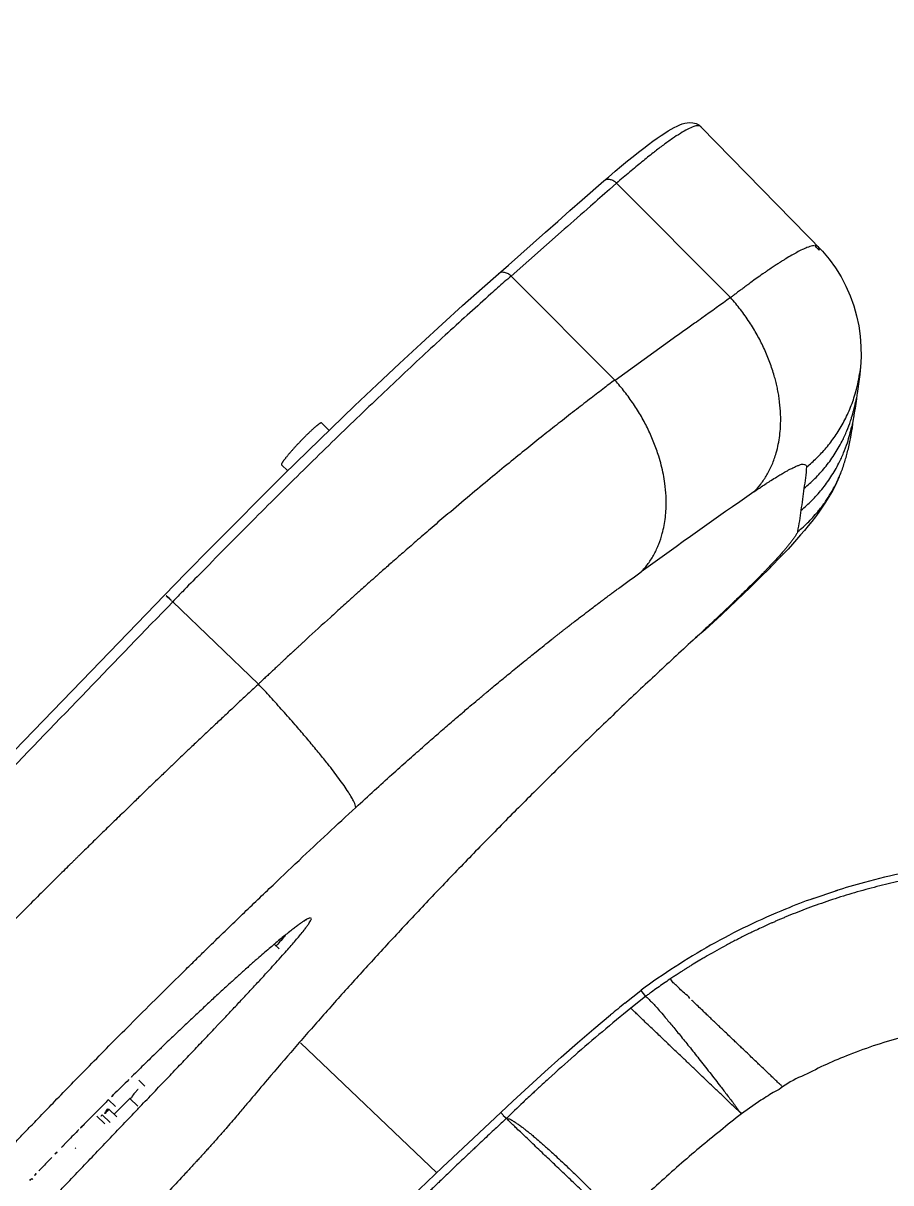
# Model space of a CAD drawing. Header units: millimetres. Extents: x 1145859089 to 1147511753, y -1047484727 to -1047247487.
# Drawn here: x 1146992254.4 to 1146992371.2, y -1047436773.9 to -1047436617.9 of the extents above; entities that cross this region are included whole.
import ezdxf
from ezdxf.xclip import XClip

# ---------------------------------------------------------------- set-up
doc = ezdxf.new("R2010")
doc.units = ezdxf.units.MM
doc.header["$LTSCALE"] = 100
doc.header["$MEASUREMENT"] = 0
doc.header["$XCLIPFRAME"] = 2
doc.layers.get('0').update_dxf_attribs({"linetype": 'CONTINUOUS'})
doc.layers.add('XREF', color=135, linetype='CONTINUOUS')
doc.layers.add('단지배치도$0$W240910', color=135, linetype='CONTINUOUS')

# ---------------------------------------------------------------- blocks, each defined once
blk = doc.blocks.new('단지배치도$0$zw$9902')
at = {"layer": '단지배치도$0$W240910', "linetype": 'ByBlock', "ltscale": 20}
for p, q in [((62602.86, -65262.6), (62603.24, -65262.41)), ((62603.24, -65262.41), (62603.59, -65262.26)), ((62603.59, -65262.26), (62603.93, -65262.13)), ((62603.93, -65262.13), (62604.27, -65262.03)), ((62604.27, -65262.03), (62604.61, -65261.96)), ((62604.61, -65261.96), (62604.97, -65261.93)), ((62604.97, -65261.93), (62605.37, -65261.96)), ((62605.37, -65261.96), (62605.79, -65262.07)), ((62605.79, -65262.07), (62606.16, -65262.27)), ((62606.16, -65262.27), (62606.46, -65262.51)), ((62606.45, -65262.51), (62606.44, -65262.5)), ((62606.46, -65262.51), (62606.45, -65262.51)), ((62606.45, -65262.51), (62622.8, -65279.26)), ((62599.99, -65264.44), (62600.56, -65264.04)), ((62600.56, -65264.04), (62601.09, -65263.67)), ((62601.09, -65263.67), (62601.58, -65263.35)), ((62601.58, -65263.35), (62602.04, -65263.06)), ((62602.04, -65263.06), (62602.46, -65262.81)), ((62602.46, -65262.81), (62602.86, -65262.6)), ((62598.05, -65265.91), (62598.74, -65265.38)), ((62598.74, -65265.38), (62599.39, -65264.89)), ((62599.39, -65264.89), (62599.99, -65264.44)), ((62595.74, -65267.78), (62596.55, -65267.11)), ((62596.55, -65267.11), (62597.32, -65266.49)), ((62597.32, -65266.49), (62598.05, -65265.91)), ((62593.99, -65269.27), (62594.89, -65268.5)), ((62594.89, -65268.5), (62595.74, -65267.78)), ((62590.47, -65272.35), (62593.38, -65269.79)), ((62593.38, -65269.79), (62593.99, -65269.27)), ((62595.09, -65270.11), (62594.13, -65270.95)), ((62595.09, -65270.11), (62595.05, -65270.07)), ((62610.44, -65285.51), (62595.09, -65270.11)), ((62588.82, -65273.8), (62590.47, -65272.35)), ((62587.17, -65275.25), (62588.82, -65273.8)), ((62588.03, -65276.31), (62580.89, -65282.62)), ((62585.51, -65276.71), (62587.17, -65275.25)), ((62583.85, -65278.18), (62585.51, -65276.71)), ((62580.52, -65281.12), (62582.19, -65279.65)), ((62582.19, -65279.65), (62583.85, -65278.18)), ((62622.8, -65279.26), (62623.72, -65280.35)), ((62579.18, -65282.3), (62580.52, -65281.12)), ((62623.72, -65280.35), (62624.56, -65281.51)), ((62576.99, -65284.22), (62579.19, -65282.29)), ((62580.89, -65282.62), (62580.85, -65282.58)), ((62594.86, -65296.62), (62580.89, -65282.62)), ((62624.56, -65281.51), (62625.31, -65282.72)), ((62625.31, -65282.72), (62625.97, -65283.97)), ((62574.34, -65286.58), (62576.99, -65284.22)), ((62625.97, -65283.97), (62626.54, -65285.26)), ((62626.54, -65285.26), (62627.02, -65286.59)), ((62571.6, -65289.07), (62574.34, -65286.58)), ((62627.02, -65286.59), (62627.41, -65287.94)), ((62568.77, -65291.66), (62571.6, -65289.07)), ((62627.41, -65287.94), (62627.7, -65289.31)), ((62627.7, -65289.31), (62627.89, -65290.7)), ((62565.86, -65294.37), (62568.77, -65291.66)), ((62602.7, -65291.02), (62594.9, -65296.66)), ((62627.89, -65290.7), (62627.99, -65292.09)), ((62627.99, -65292.09), (62628, -65293.48)), ((62628, -65293.48), (62627.91, -65294.85)), ((62562.87, -65297.18), (62565.86, -65294.37)), ((62627.91, -65294.85), (62627.8, -65295.78)), ((62627.88, -65295.25), (62627.82, -65295.86)), ((62627.91, -65294.85), (62627.88, -65295.25)), ((62594.86, -65296.62), (62594.9, -65296.66)), ((62627.75, -65296.49), (62627.66, -65297.12)), ((62627.82, -65295.86), (62627.75, -65296.49)), ((62559.81, -65300.09), (62562.87, -65297.18)), ((62627.47, -65298.42), (62627.44, -65298.59)), ((62627.57, -65297.77), (62627.47, -65298.42)), ((62627.66, -65297.12), (62627.57, -65297.77)), ((62627.29, -65299.75), (62627.2, -65300.38)), ((62627.35, -65299.09), (62627.26, -65299.59)), ((62627.38, -65299.13), (62627.29, -65299.75)), ((62627.44, -65298.59), (62627.38, -65299.13)), ((62556.7, -65303.09), (62559.81, -65300.09)), ((62627.1, -65301.02), (62626.99, -65301.67)), ((62627.2, -65300.38), (62627.1, -65301.02)), ((62553.53, -65306.17), (62556.7, -65303.09)), ((62556.4, -65303.38), (62555.35, -65302.38)), ((62626.79, -65303.03), (62626.69, -65303.65)), ((62626.86, -65302.33), (62626.76, -65302.83)), ((62626.87, -65302.43), (62626.79, -65303.03)), ((62626.95, -65301.87), (62626.87, -65302.43)), ((62626.99, -65301.67), (62626.95, -65301.87)), ((62626.58, -65304.28), (62626.46, -65304.92)), ((62626.69, -65303.65), (62626.58, -65304.28)), ((62550.31, -65309.33), (62553.53, -65306.17)), ((62626.32, -65305.57), (62626.22, -65306.04)), ((62626.46, -65304.92), (62626.32, -65305.57)), ((62547.06, -65312.55), (62550.31, -65309.33)), ((62550.82, -65308.83), (62549.97, -65308.02)), ((62624.5, -65310.83), (62624.1, -65311.6)), ((62624.88, -65310.04), (62624.5, -65310.83)), ((62625.04, -65309.68), (62624.88, -65310.04)), ((62623.67, -65312.34), (62623.23, -65313.04)), ((62624.1, -65311.6), (62623.67, -65312.34)), ((62543.77, -65315.84), (62547.06, -65312.55)), ((62622.79, -65313.72), (62622.33, -65314.37)), ((62623.23, -65313.04), (62622.79, -65313.72)), ((62621.87, -65315), (62621.39, -65315.62)), ((62622.33, -65314.37), (62621.87, -65315)), ((62540.45, -65319.19), (62543.77, -65315.84)), ((62620.39, -65316.84), (62619.87, -65317.45)), ((62620.9, -65316.23), (62620.39, -65316.84)), ((62621.39, -65315.62), (62620.9, -65316.23)), ((62618.76, -65318.69), (62618.17, -65319.34)), ((62619.33, -65318.07), (62618.76, -65318.69)), ((62619.87, -65317.45), (62619.33, -65318.07)), ((62537.12, -65322.58), (62540.45, -65319.19)), ((62617.55, -65320), (62616.9, -65320.68)), ((62618.17, -65319.34), (62617.55, -65320)), ((62616.21, -65321.39), (62615.48, -65322.13)), ((62616.9, -65320.68), (62616.21, -65321.39)), ((62534.22, -65325.56), (62537.12, -65322.58)), ((62614.71, -65322.9), (62613.91, -65323.69)), ((62615.48, -65322.13), (62614.71, -65322.9)), ((62613.06, -65324.52), (62612.17, -65325.38)), ((62613.91, -65323.69), (62613.06, -65324.52)), ((62524.37, -65335.76), (62534.22, -65325.56)), ((62546.88, -65337.52), (62535.3, -65326.41)), ((62536.63, -65325.09), (62536.51, -65325.21)), ((62611.23, -65326.28), (62610.25, -65327.21)), ((62612.17, -65325.38), (62611.23, -65326.28)), ((62610.25, -65327.21), (62609.22, -65328.18)), ((62608.14, -65329.18), (62607.02, -65330.22)), ((62609.22, -65328.18), (62608.14, -65329.18)), ((62607.02, -65330.22), (62605.71, -65331.31)), ((62514.03, -65346.48), (62524.37, -65335.76)), ((62621.27, -65366.48), (62624.89, -65365.25)), ((62552.93, -65369.46), (62552.93, -65369.46)), ((62551.08, -65370.84), (62551.04, -65370.87)), ((62551.08, -65370.84), (62551.07, -65370.85)), ((62549.01, -65372.53), (62549.67, -65373.16)), ((62596.21, -65380.47), (62598.35, -65378.77)), ((62598.97, -65379.57), (62597, -65381.15)), ((62598.39, -65378.74), (62598.35, -65378.77)), ((62598.35, -65378.77), (62598.97, -65379.57)), ((62592.04, -65383.91), (62594.29, -65382.04)), ((62541.04, -65383.8), (62541.47, -65383.35)), ((62589.81, -65385.81), (62592.04, -65383.91)), ((62552.52, -65385.82), (62570.87, -65403.32)), ((62552.52, -65385.82), (62570.87, -65403.32)), ((62587.61, -65387.74), (62589.81, -65385.81)), ((62585.42, -65389.69), (62587.61, -65387.74)), ((62530.07, -65390.11), (62529.96, -65390.22)), ((62583.26, -65391.67), (62585.42, -65389.69)), ((62530.79, -65390.85), (62531.6, -65391.62)), ((62581.13, -65393.67), (62583.26, -65391.67)), ((62526.68, -65393.47), (62527.64, -65394.38)), ((62529.54, -65393.29), (62527.45, -65395.42)), ((62530.62, -65394.32), (62529.54, -65393.29)), ((62614.52, -65393.54), (62611.89, -65395.35)), ((62527.81, -65395.76), (62526.73, -65394.73)), ((62575.82, -65398.64), (62579.53, -65395.2)), ((62579.53, -65395.2), (62581.13, -65393.67)), ((62579.88, -65395.57), (62579.53, -65395.2)), ((62526.19, -65396.71), (62525.11, -65395.68)), ((62526.93, -65396.52), (62525.85, -65395.49)), ((62579.84, -65395.61), (62579.88, -65395.57)), ((62580.25, -65395.98), (62579.84, -65395.61)), ((62580.26, -65395.97), (62580.25, -65395.98)), ((62580.25, -65395.98), (62580.26, -65395.98)), ((62580.25, -65395.98), (62580.25, -65395.98)), ((62580.26, -65395.99), (62580.25, -65395.98)), ((62580.26, -65395.97), (62580.26, -65395.97)), ((62580.26, -65395.97), (62580.26, -65395.97)), ((62580.26, -65395.97), (62580.26, -65395.97)), ((62580.26, -65395.97), (62580.26, -65395.97)), ((62580.26, -65395.97), (62580.26, -65395.97)), ((62580.26, -65395.97), (62580.26, -65395.97)), ((62580.26, -65395.98), (62580.26, -65395.97)), ((62521.22, -65399.01), (62520.74, -65399.5)), ((62571.67, -65402.55), (62575.82, -65398.64)), ((62584.17, -65398.61), (62584.18, -65398.62)), ((62522.3, -65400.04), (62522.18, -65399.93)), ((62517.66, -65402.69), (62517.55, -65402.8)), ((62517.93, -65402.4), (62517.66, -65402.69)), ((62567.54, -65406.5), (62571.67, -65402.55)), ((62516.36, -65404.05), (62516.49, -65404.19))]:
    blk.add_line(p, q, dxfattribs=at)
at = {"layer": '단지배치도$0$W240910'}
for radius in [11431.38, 11931.38]:
    blk.add_arc((57394.29, -57699.4), radius, 251.62775, 321.418131, dxfattribs=at)
at = {"layer": '단지배치도$0$W240910', "linetype": 'ByBlock', "ltscale": 20}
for centre, radius, start, end in [((62606.21, -65262.74), 0.338, 46.3448, 48.0521), ((62608.38, -65292.97), 19.62, 343.7145, 351.764), ((62607.97, -65295.88), 19.64, 342.8797, 349.0948), ((62607.53, -65298.85), 19.63, 341.6414, 348.2999), ((62597.79, -65306.93), 22.95, 349.3331, 356.5979), ((63157.91, -66093.16), 952.4, 124.85744, 125.97713), ((62596.06, -65309.28), 24.35, 348.5428, 355.5398), ((62594.38, -65311.67), 25.66, 348.0115, 354.5281), ((62598.31, -65385.26), 86.17, 135.8261, 136.9591), ((62421.6, -65129.86), 272.91, 312.4244, 312.6837), ((62556.48, -65374.87), 6.47, 123.2737, 123.5177), ((62553.85, -65369.1), 0.146, 42.5716, 46.2611), ((62553.84, -65369.11), 0.156, 38.4615, 42.5624), ((62753.34, -65574.57), 248.7, 128.9474, 131.2317), ((62764, -65588.28), 267.09, 128.9185, 129.4508), ((62938.21, -65804.68), 581.76, 134.63889, 134.93132), ((62978.1, -65755.71), 564.01, 140.0477, 140.22), ((62972.46, -65838.77), 630.09, 135.54366, 135.73867), ((62973.73, -65840), 631.85, 135.80052, 135.92822), ((62981.73, -65847.74), 642.99, 136.01916, 136.16373)]:
    blk.add_arc(centre, radius, start, end, dxfattribs=at)
for points, knots in [([(62606.43, -65262.49), (62606.34, -65262.41), (62605.99, -65262.33), (62605.4, -65262.5), (62604.59, -65262.86), (62604.01, -65263.2), (62603.68, -65263.4)], [0, 0, 0, 0, 0.376096, 0.971572, 1.844149, 3.009592, 3.009592, 3.009592, 3.009592]), ([(62603.68, -65263.4), (62603.31, -65263.63), (62602.54, -65264.14), (62601.38, -65264.97), (62600.58, -65265.58), (62600.18, -65265.89)], [0, 0, 0, 0, 1.274645, 2.775474, 4.294705, 4.294705, 4.294705, 4.294705]), ([(62600.18, -65265.89), (62600.13, -65265.93), (62599.56, -65266.37), (62598.45, -65267.26), (62596.83, -65268.65), (62595.64, -65269.56), (62595.09, -65270.11)], [0, 0, 0, 0, 0.202088, 2.136432, 4.274933, 6.607429, 6.607429, 6.607429, 6.607429]), ([(62595.05, -65270.07), (62594.95, -65269.98), (62594.71, -65269.79), (62594.26, -65269.6), (62593.77, -65269.57), (62593.48, -65269.71), (62593.38, -65269.8)], [0, 0, 0, 0, 0.428054, 0.920694, 1.437951, 1.839812, 1.839812, 1.839812, 1.839812]), ([(62594.13, -65270.95), (62593.28, -65271.7), (62591.24, -65273.49), (62589.21, -65275.28), (62588.03, -65276.31)], [0, 0, 0, 0, 3.411404, 8.127212, 8.127212, 8.127212, 8.127212]), ([(62619.38, -65279.41), (62619.16, -65279.56), (62618.63, -65279.8), (62618.02, -65280.19), (62617.49, -65280.52), (62617.09, -65280.77), (62616.65, -65281.05), (62616.15, -65281.38), (62615.65, -65281.71), (62615.18, -65282.04), (62614.37, -65282.6), (62613.51, -65283.21), (62612.62, -65283.87), (62612.11, -65284.25), (62611.63, -65284.61), (62611.17, -65284.95), (62610.78, -65285.26), (62610.53, -65285.42), (62610.44, -65285.51)], [0, 0, 0, 0, 0.814221, 1.727787, 2.169406, 2.690485, 3.147914, 3.738755, 4.477409, 4.959155, 5.444648, 7.433823, 8.12702, 8.761155, 9.330599, 9.954311, 10.45742, 10.833595, 10.833595, 10.833595, 10.833595]), ([(62621.68, -65278.51), (62621.61, -65278.52), (62621.29, -65278.57), (62620.75, -65278.75), (62620.07, -65279.07), (62619.6, -65279.25), (62619.38, -65279.41)], [0, 0, 0, 0, 0.200238, 0.982482, 1.662417, 2.472537, 2.472537, 2.472537, 2.472537]), ([(62622.35, -65279.13), (62622.33, -65278.96), (62622.33, -65278.6), (62621.92, -65278.5), (62621.74, -65278.51), (62621.68, -65278.51)], [0, 0, 0, 0, 0.51352, 0.891261, 1.079278, 1.079278, 1.079278, 1.079278]), ([(62580.85, -65282.58), (62580.72, -65282.45), (62580.42, -65282.24), (62579.94, -65282.08), (62579.51, -65282.1), (62579.28, -65282.22), (62579.19, -65282.3)], [0, 0, 0, 0, 0.561036, 1.087799, 1.470561, 1.83116, 1.83116, 1.83116, 1.83116]), ([(62579.08, -65284.19), (62578.77, -65284.46), (62577.53, -65285.59), (62575.28, -65287.58), (62572.34, -65290.26), (62569.3, -65293.06), (62566.17, -65295.98), (62562.96, -65299.02), (62560.8, -65301.09), (62559.7, -65302.14)], [0, 0, 0, 0, 1.228946, 5.034856, 9.01158, 13.148913, 17.436202, 21.862382, 26.41601, 26.41601, 26.41601, 26.41601]), ([(62610.44, -65285.51), (62609.15, -65286.42), (62607.54, -65287.58), (62604.96, -65289.41), (62603.66, -65290.32), (62602.7, -65291.02)], [0, 0, 0, 0, 4.730131, 5.961451, 9.497691, 9.497691, 9.497691, 9.497691]), ([(62613.58, -65311.64), (62613.91, -65311.31), (62614.54, -65310.59), (62615.37, -65309.36), (62616.07, -65307.96), (62616.56, -65306.56), (62616.88, -65305.25), (62617.07, -65304.08), (62617.19, -65302.72), (62617.2, -65301.22), (62617.09, -65299.86), (62616.95, -65298.82), (62616.82, -65298.07), (62616.66, -65297.32), (62616.48, -65296.57), (62616.16, -65295.45), (62615.66, -65293.99), (62614.91, -65292.21), (62614.02, -65290.48), (62612.98, -65288.77), (62611.79, -65287.09), (62610.91, -65286.03), (62610.44, -65285.51)], [0, 0, 0, 0, 1.395271, 2.871666, 4.436703, 6.094644, 7.294543, 8.483246, 9.653968, 11.361205, 12.991094, 13.746964, 14.508727, 15.275402, 16.045955, 16.819304, 18.75707, 20.687046, 22.598719, 24.601919, 26.667066, 28.760612, 28.760612, 28.760612, 28.760612]), ([(62594.86, -65296.62), (62594.3, -65296.98), (62593.19, -65297.89), (62591.37, -65299.24), (62589.37, -65300.79), (62587.29, -65302.42), (62585.14, -65304.12), (62582.93, -65305.89), (62580.55, -65307.82), (62578, -65309.92), (62575.24, -65312.19), (62573.39, -65313.83), (62572.39, -65314.62)], [0, 0, 0, 0, 2.007168, 4.270289, 6.797857, 9.599927, 12.203458, 15.027252, 18.085568, 21.392554, 24.959446, 28.792334, 28.792334, 28.792334, 28.792334]), ([(62598.41, -65322.42), (62598.75, -65322.07), (62599.39, -65321.31), (62600.18, -65320.05), (62600.81, -65318.68), (62601.23, -65317.38), (62601.51, -65316.17), (62601.67, -65315.07), (62601.78, -65313.75), (62601.78, -65312.22), (62601.63, -65310.67), (62601.4, -65309.28), (62601.12, -65308.06), (62600.72, -65306.64), (62600.15, -65305.02), (62599.36, -65303.24), (62598.44, -65301.5), (62597.38, -65299.8), (62596.2, -65298.18), (62595.34, -65297.15), (62594.9, -65296.66)], [0, 0, 0, 0, 1.470171, 2.961514, 4.466241, 5.973496, 7.065801, 8.177635, 9.306352, 11.024073, 12.761591, 13.989418, 15.239323, 16.507267, 18.43261, 20.370779, 22.342268, 24.3485, 26.362403, 28.35546, 28.35546, 28.35546, 28.35546]), ([(62620.69, -65308.29), (62621.16, -65307.91), (62622.07, -65307.09), (62623.36, -65305.71), (62624.55, -65304.15), (62625.62, -65302.41), (62626.53, -65300.51), (62627.01, -65299.16), (62627.21, -65298.47)], [0, 0, 0, 0, 1.794384, 3.677601, 5.644707, 7.687721, 9.796919, 11.961869, 11.961869, 11.961869, 11.961869]), ([(62559.7, -65302.14), (62558.58, -65303.22), (62556.32, -65305.41), (62552.91, -65308.74), (62549.45, -65312.16), (62545.96, -65315.65), (62542.43, -65319.2), (62539.33, -65322.37), (62537.38, -65324.32), (62536.63, -65325.09)], [0, 0, 0, 0, 4.66908, 9.441718, 14.305543, 19.247942, 24.256087, 29.316974, 32.543097, 32.543097, 32.543097, 32.543097]), ([(62555.35, -65302.38), (62555.34, -65302.38), (62555.33, -65302.37), (62555.3, -65302.37), (62555.27, -65302.38), (62555.23, -65302.4), (62555.19, -65302.42), (62555.14, -65302.45), (62555.08, -65302.49), (62555.01, -65302.53), (62554.94, -65302.58), (62554.86, -65302.64), (62554.78, -65302.71), (62554.69, -65302.78), (62554.59, -65302.86), (62554.49, -65302.95), (62554.38, -65303.04), (62554.27, -65303.14), (62554.16, -65303.25), (62554.04, -65303.36), (62553.91, -65303.47), (62553.79, -65303.59), (62553.66, -65303.71), (62553.53, -65303.84), (62553.39, -65303.97), (62553.25, -65304.11), (62553.12, -65304.25), (62552.98, -65304.39), (62552.84, -65304.53), (62552.69, -65304.67), (62552.55, -65304.82), (62552.41, -65304.97), (62552.27, -65305.12), (62552.13, -65305.26), (62551.99, -65305.41), (62551.86, -65305.56), (62551.72, -65305.71), (62551.59, -65305.85), (62551.47, -65305.99), (62551.34, -65306.13), (62551.22, -65306.27), (62551.1, -65306.41), (62550.99, -65306.54), (62550.88, -65306.67), (62550.78, -65306.79), (62550.68, -65306.91), (62550.58, -65307.03), (62550.5, -65307.14), (62550.41, -65307.24), (62550.34, -65307.34), (62550.27, -65307.44), (62550.21, -65307.53), (62550.15, -65307.61), (62550.1, -65307.68), (62550.06, -65307.75), (62550.03, -65307.81), (62550, -65307.86), (62549.98, -65307.91), (62549.96, -65307.95), (62549.96, -65307.98), (62549.96, -65308.01), (62549.96, -65308.02), (62549.97, -65308.02)], [0, 0, 0, 0, 0.018561, 0.042451, 0.074393, 0.115463, 0.166154, 0.226583, 0.296753, 0.376522, 0.465781, 0.564403, 0.672104, 0.7886, 0.913526, 1.046702, 1.18776, 1.336295, 1.491822, 1.65401, 1.822463, 1.996665, 2.176126, 2.360379, 2.548944, 2.741325, 2.937001, 3.135417, 3.336262, 3.538718, 3.74223, 3.946242, 4.1502, 4.353578, 4.555852, 4.756504, 4.95475, 5.150318, 5.342677, 5.531267, 5.71554, 5.895, 6.069176, 6.237611, 6.399827, 6.555396, 6.703944, 6.845001, 6.97818, 7.103118, 7.219623, 7.32733, 7.425959, 7.515229, 7.595008, 7.665183, 7.725615, 7.776306, 7.817376, 7.849323, 7.873223, 7.891797, 7.891797, 7.891797, 7.891797]), ([(62620.34, -65311.17), (62620.84, -65310.76), (62621.82, -65309.88), (62623.18, -65308.38), (62624.42, -65306.69), (62625.38, -65305.03), (62626.1, -65303.48), (62626.5, -65302.41), (62626.7, -65301.8), (62626.74, -65301.66)], [0, 0, 0, 0, 1.945454, 3.968289, 6.059366, 8.206691, 9.720459, 11.180431, 11.630612, 11.630612, 11.630612, 11.630612]), ([(62619.93, -65314.12), (62620.43, -65313.71), (62621.41, -65312.82), (62622.76, -65311.32), (62623.99, -65309.64), (62624.95, -65307.97), (62625.67, -65306.43), (62626.02, -65305.5), (62626.17, -65305.04)], [0, 0, 0, 0, 1.942643, 3.962289, 6.04985, 8.193407, 9.704809, 11.162461, 11.162461, 11.162461, 11.162461]), ([(62625.04, -65309.68), (62625.12, -65309.51), (62625.3, -65309.08), (62625.56, -65308.38), (62625.82, -65307.6), (62626.04, -65306.82), (62626.17, -65306.3), (62626.22, -65306.04)], [0, 0, 0, 0, 0.55698, 1.39492, 2.224765, 3.045726, 3.824493, 3.824493, 3.824493, 3.824493]), ([(62613.58, -65311.64), (62613.74, -65311.52), (62614.08, -65311.3), (62614.62, -65310.93), (62615.11, -65310.61), (62615.54, -65310.33), (62616.02, -65310.02), (62616.58, -65309.67), (62617.19, -65309.31), (62617.66, -65309.03), (62618.06, -65308.81), (62618.49, -65308.58), (62618.92, -65308.37), (62619.37, -65308.16), (62619.79, -65308.02), (62620.22, -65307.82), (62620.71, -65308.08), (62620.69, -65308.29)], [0, 0, 0, 0, 0.606546, 1.202414, 1.967108, 2.357632, 2.743085, 3.695281, 4.327536, 4.869633, 5.33042, 5.718659, 6.31052, 6.792957, 7.187909, 7.631431, 8.247932, 8.247932, 8.247932, 8.247932]), ([(62619.48, -65317), (62620, -65316.58), (62621, -65315.67), (62622.23, -65314.3), (62623.21, -65312.99), (62623.94, -65311.85), (62624.5, -65310.83), (62624.85, -65310.11), (62625, -65309.76), (62625.04, -65309.68)], [0, 0, 0, 0, 1.991712, 4.063991, 5.51776, 6.879508, 8.139839, 8.991274, 9.279502, 9.279502, 9.279502, 9.279502]), ([(62572.39, -65314.62), (62571.66, -65315.2), (62570.32, -65316.4), (62568.36, -65318.07), (62566.6, -65319.61), (62565.03, -65320.98), (62563.68, -65322.17), (62562.55, -65323.17), (62561.62, -65323.99), (62560.88, -65324.65), (62560.35, -65325.13), (62559.97, -65325.46), (62559.68, -65325.73), (62559.35, -65326.02), (62558.85, -65326.48), (62557.9, -65327.33), (62556.01, -65329.04), (62554.27, -65330.63), (62552.94, -65331.85), (62552.58, -65332.19), (62552.25, -65332.5), (62551.94, -65332.78), (62551.65, -65333.05), (62551.26, -65333.41), (62550.86, -65333.78), (62550.44, -65334.17), (62550.13, -65334.46), (62549.79, -65334.77), (62549.44, -65335.11), (62548.99, -65335.53), (62548.5, -65335.99), (62548.02, -65336.44), (62547.59, -65336.84), (62547.22, -65337.2), (62546.98, -65337.42), (62546.88, -65337.52)], [0, 0, 0, 0, 2.807418, 5.386618, 7.724663, 9.811706, 11.640196, 13.114333, 14.352197, 15.350739, 16.107602, 16.477035, 16.872965, 17.278441, 17.819814, 18.905032, 21.084843, 25.476331, 25.99701, 26.486022, 26.943279, 27.368708, 27.762249, 28.123852, 28.961465, 29.367704, 29.874654, 30.239592, 30.728325, 31.342079, 32.080871, 32.739011, 33.326484, 33.843293, 34.289438, 34.289438, 34.289438, 34.289438]), ([(62619.48, -65317), (62619.43, -65317.14), (62619.28, -65317.39), (62619.05, -65317.76), (62618.79, -65318.11), (62618.51, -65318.48), (62618.24, -65318.82), (62617.97, -65319.15), (62617.65, -65319.52), (62617.25, -65319.99), (62616.81, -65320.48), (62616.38, -65320.94), (62616.01, -65321.34), (62615.66, -65321.71), (62615.33, -65322.06), (62615.01, -65322.38), (62614.69, -65322.72), (62614.28, -65323.13), (62613.75, -65323.66), (62613.12, -65324.29), (62612.46, -65324.94), (62611.85, -65325.53), (62611.34, -65326.03), (62611.02, -65326.33), (62610.88, -65326.47)], [0, 0, 0, 0, 0.449461, 0.850824, 1.317314, 1.770766, 2.221332, 2.628624, 3.06847, 3.6752, 4.478128, 5.035271, 5.574932, 6.092873, 6.583845, 7.017675, 7.448697, 7.985439, 8.754373, 9.688406, 10.667937, 11.525213, 12.247321, 12.824378, 12.824378, 12.824378, 12.824378]), ([(62559.97, -65354.13), (62560.8, -65353.35), (62562.42, -65351.88), (62564.76, -65349.76), (62566.91, -65347.84), (62568.87, -65346.11), (62570.64, -65344.56), (62572.26, -65343.16), (62573.72, -65341.9), (62575.01, -65340.8), (62575.95, -65340.01), (62576.6, -65339.46), (62577.01, -65339.12), (62577.36, -65338.83), (62577.77, -65338.48), (62578.31, -65338.03), (62579.02, -65337.44), (62579.8, -65336.8), (62580.65, -65336.1), (62581.55, -65335.37), (62582.5, -65334.59), (62583.42, -65333.85), (62584.71, -65332.81), (62585.78, -65331.96), (62586.69, -65331.24), (62587.01, -65330.99), (62587.31, -65330.75), (62587.61, -65330.52), (62587.91, -65330.28), (62588.2, -65330.06), (62588.56, -65329.78), (62589.23, -65329.26), (62590.16, -65328.54), (62591.21, -65327.74), (62592.07, -65327.09), (62592.73, -65326.59), (62593.21, -65326.23), (62593.65, -65325.9), (62594.09, -65325.57), (62594.59, -65325.2), (62595.06, -65324.85), (62596.33, -65323.92), (62597.44, -65323.11), (62598.41, -65322.42)], [0, 0, 0, 0, 3.416992, 6.573465, 9.460997, 12.075828, 14.41956, 16.496461, 18.511994, 20.205983, 21.584774, 22.206049, 22.736068, 23.175567, 23.592105, 24.354964, 25.275877, 26.351726, 27.403354, 28.564594, 29.831667, 31.089677, 32.113406, 34.796955, 35.199651, 35.595857, 35.985637, 36.369052, 36.746168, 37.117048, 37.481756, 38.092837, 39.677673, 41.000488, 42.072208, 42.90145, 43.494809, 43.857033, 44.55747, 45.144034, 45.726184, 46.303786, 49.860086, 49.860086, 49.860086, 49.860086]), ([(62535.34, -65326.45), (62531.49, -65330.42), (62523.8, -65338.39), (62512.27, -65350.35), (62500.76, -65362.36), (62493.09, -65370.38), (62489.27, -65374.39)], [0, 0, 0, 0, 16.59581, 33.214361, 49.848484, 66.491004, 66.491004, 66.491004, 66.491004]), ([(62535.12, -65326.24), (62535.06, -65326.19), (62534.88, -65326.02), (62534.67, -65325.88), (62534.24, -65325.41), (62534.22, -65325.56)], [0, 0, 0, 0, 0.230928, 0.687032, 1.135118, 1.135118, 1.135118, 1.135118]), ([(62610.88, -65326.47), (62610.77, -65326.57), (62610.55, -65326.79), (62610.2, -65327.12), (62609.85, -65327.45), (62609.49, -65327.79), (62609.13, -65328.13), (62608.76, -65328.48), (62608.08, -65329.12), (62607.36, -65329.79), (62606.77, -65330.33), (62606.62, -65330.47)], [0, 0, 0, 0, 0.462828, 0.942129, 1.427901, 1.919964, 2.418013, 2.921646, 3.430396, 5.239729, 5.851837, 5.851837, 5.851837, 5.851837]), ([(62605.71, -65331.31), (62603.98, -65332.9), (62600.56, -65336.06), (62595.51, -65340.83), (62590.57, -65345.58), (62585.74, -65350.31), (62581.02, -65355.02), (62576.42, -65359.7), (62571.93, -65364.34), (62567.59, -65368.93), (62563.38, -65373.46), (62559.33, -65377.9), (62555.44, -65382.26), (62551.71, -65386.52), (62548.49, -65390.27), (62546.53, -65392.6), (62545.74, -65393.53)], [0, 0, 0, 0, 7.037873, 13.980096, 20.830458, 27.591934, 34.262869, 40.835246, 47.294975, 53.623975, 59.80354, 65.818237, 71.659371, 77.32677, 82.827405, 86.473004, 86.473004, 86.473004, 86.473004]), ([(62546.88, -65337.52), (62546.51, -65337.86), (62545.72, -65338.59), (62544.46, -65339.77), (62543.18, -65340.97), (62541.87, -65342.2), (62540.56, -65343.43), (62539.23, -65344.68), (62537.98, -65345.87), (62536.91, -65346.89), (62536, -65347.75), (62535.27, -65348.44), (62534.68, -65349.02), (62534.11, -65349.56), (62533.41, -65350.23), (62532.5, -65351.1), (62531.38, -65352.18), (62530.09, -65353.43), (62528.63, -65354.84), (62527.08, -65356.34), (62525.47, -65357.91), (62524.16, -65359.2), (62523.22, -65360.12), (62522.73, -65360.6), (62522.39, -65360.93), (62522.07, -65361.25), (62521.75, -65361.57), (62521, -65362.31), (62519.77, -65363.52), (62518.03, -65365.25), (62516.04, -65367.23), (62513.8, -65369.48), (62511.29, -65372.02), (62508.6, -65374.75), (62505.72, -65377.7), (62502.66, -65380.84), (62500.59, -65383.04), (62499.5, -65384.15)], [0, 0, 0, 0, 1.500995, 3.221361, 5.161397, 6.791019, 8.595113, 10.55132, 12.272613, 13.758669, 15.009206, 16.023981, 16.769912, 17.497226, 18.370265, 19.692329, 21.250869, 23.04618, 25.078597, 27.348483, 29.501923, 31.833292, 32.876174, 33.438999, 33.873931, 34.319103, 34.774516, 35.240174, 37.485988, 39.943773, 42.613761, 45.905682, 49.472119, 53.313188, 57.428857, 61.818901, 66.482864, 66.482864, 66.482864, 66.482864]), ([(62559.97, -65354.13), (62559.98, -65353.87), (62559.76, -65353.42), (62559.42, -65352.75), (62558.96, -65352.01), (62558.38, -65351.16), (62557.71, -65350.22), (62556.98, -65349.25), (62556.29, -65348.37), (62555.66, -65347.57), (62555.07, -65346.85), (62554.46, -65346.11), (62553.83, -65345.35), (62553.17, -65344.57), (62552.5, -65343.78), (62551.5, -65342.63), (62550.17, -65341.12), (62548.52, -65339.3), (62547.42, -65338.11), (62546.88, -65337.52)], [0, 0, 0, 0, 0.764557, 1.42128, 2.300817, 3.355613, 4.51682, 5.742209, 6.992266, 7.879356, 8.806126, 9.768334, 10.761383, 11.780371, 12.820142, 13.875349, 16.366719, 18.843021, 21.239993, 21.239993, 21.239993, 21.239993]), ([(62471.67, -65446.31), (62472.91, -65444.85), (62475.44, -65441.88), (62479.33, -65437.37), (62483.36, -65432.75), (62487.54, -65428.02), (62490.69, -65424.49), (62492.84, -65422.1), (62493.94, -65420.89), (62495.09, -65419.62), (62496.21, -65418.38), (62497.31, -65417.18), (62498.98, -65415.36), (62501.15, -65413), (62503.78, -65410.16), (62506.22, -65407.54), (62508.48, -65405.14), (62510.42, -65403.09), (62512.06, -65401.36), (62513.42, -65399.93), (62514.73, -65398.56), (62516.07, -65397.17), (62517.66, -65395.52), (62519.54, -65393.58), (62521.76, -65391.3), (62524.18, -65388.83), (62526.82, -65386.16), (62529.76, -65383.19), (62533.04, -65379.92), (62535.63, -65377.37), (62537.32, -65375.71), (62538.02, -65375.02), (62538.69, -65374.36), (62539.36, -65373.71), (62541.2, -65371.91), (62544.18, -65369.02), (62548.29, -65365.09), (62552.29, -65361.29), (62556.16, -65357.65), (62558.71, -65355.29), (62559.97, -65354.13)], [0, 0, 0, 0, 5.754772, 11.701837, 17.842698, 24.178414, 30.614069, 32.056733, 33.806246, 35.517577, 37.190653, 38.825407, 40.421773, 44.579899, 48.450932, 52.033955, 55.328249, 58.333272, 60.491174, 62.470126, 64.282682, 66.177217, 68.248546, 71.140295, 74.317893, 77.780853, 81.528517, 85.560038, 90.32131, 95.423109, 96.473352, 97.420829, 98.363515, 99.30141, 100.234513, 106.0602, 111.773038, 117.287196, 122.603733, 127.723968, 127.723968, 127.723968, 127.723968]), ([(62650.63, -65362.03), (62650.42, -65362.04), (62649.93, -65362.05), (62649.11, -65362.07), (62648.25, -65362.11), (62647.47, -65362.15), (62646.76, -65362.19), (62646.04, -65362.23), (62644.96, -65362.31), (62643.47, -65362.44), (62641.65, -65362.64), (62639.87, -65362.87), (62637.83, -65363.17), (62635.36, -65363.6), (62632.41, -65364.22), (62629.38, -65364.96), (62626.37, -65365.81), (62624.39, -65366.45), (62623.41, -65366.78)], [0, 0, 0, 0, 0.617661, 1.4687, 2.464813, 3.195171, 3.821585, 4.585677, 5.349337, 7.081726, 9.06618, 10.854362, 12.448485, 15.256615, 18.373099, 21.499443, 24.623924, 27.737325, 27.737325, 27.737325, 27.737325]), ([(62650.6, -65361.07), (62648.73, -65361.1), (62644.99, -65361.28), (62639.42, -65361.89), (62633.89, -65362.85), (62628.94, -65364.03), (62625.85, -65364.95), (62624.56, -65365.36)], [0, 0, 0, 0, 5.604747, 11.209491, 16.814234, 22.41898, 26.475197, 26.475197, 26.475197, 26.475197]), ([(62621.57, -65366.37), (62620.32, -65366.82), (62617.33, -65367.97), (62612.7, -65370.03), (62607.73, -65372.63), (62602.94, -65375.52), (62599.88, -65377.64), (62598.39, -65378.74)], [0, 0, 0, 0, 3.996211, 9.600635, 15.205056, 20.809477, 26.360622, 26.360622, 26.360622, 26.360622]), ([(62623.41, -65366.78), (62622.43, -65367.11), (62620.57, -65367.78), (62618.58, -65368.57), (62617.4, -65369.06), (62616.94, -65369.26), (62616.5, -65369.45), (62616.09, -65369.63), (62615.7, -65369.8), (62615.33, -65369.97), (62614.8, -65370.21), (62614.16, -65370.51), (62613.47, -65370.84), (62612.95, -65371.09), (62612.55, -65371.29), (62612.19, -65371.46), (62611.74, -65371.69), (62610.97, -65372.08), (62609.44, -65372.88), (62607.96, -65373.71), (62606.78, -65374.4), (62606.14, -65374.78), (62605.55, -65375.14), (62604.99, -65375.49), (62604.57, -65375.75), (62604.17, -65376), (62603.71, -65376.29), (62603.27, -65376.58), (62602.76, -65376.92), (62602.43, -65377.13), (62602.25, -65377.25)], [0, 0, 0, 0, 3.100927, 5.911369, 6.435938, 6.936096, 7.411864, 7.863253, 8.29027, 8.692914, 9.071186, 10.050827, 10.815371, 11.364731, 11.763317, 12.179639, 12.548914, 13.287503, 14.76487, 17.722411, 18.381878, 18.876401, 19.941374, 20.437068, 20.873522, 21.436199, 21.841152, 22.496679, 23.024619, 23.674417, 23.674417, 23.674417, 23.674417]), ([(62541.47, -65383.35), (62541.81, -65383), (62542.58, -65382.18), (62543.77, -65380.92), (62545.01, -65379.59), (62546.19, -65378.33), (62547.3, -65377.13), (62548.3, -65376.04), (62549.24, -65375.01), (62550.06, -65374.1), (62550.81, -65373.26), (62551.43, -65372.55), (62552, -65371.89), (62552.52, -65371.27), (62552.95, -65370.73), (62553.3, -65370.27), (62553.61, -65369.85), (62553.82, -65369.51), (62554.05, -65369.11), (62553.96, -65369.02)], [0, 0, 0, 0, 1.458105, 3.372284, 5.194958, 6.924022, 8.557422, 10.09312, 11.360574, 12.727033, 13.770035, 14.723213, 15.586963, 16.361364, 17.162407, 17.666368, 18.093077, 18.685588, 19.073235, 19.073235, 19.073235, 19.073235]), ([(62552.91, -65369.48), (62552.78, -65369.56), (62552.51, -65369.75), (62552.08, -65370.07), (62551.61, -65370.42), (62551.27, -65370.69), (62551.09, -65370.83), (62551.08, -65370.84)], [0, 0, 0, 0, 0.465844, 0.997236, 1.590527, 2.243392, 2.285578, 2.285578, 2.285578, 2.285578]), ([(62553.41, -65369.17), (62553.26, -65369.26), (62553.09, -65369.35), (62552.94, -65369.46), (62552.93, -65369.46)], [0, 0, 0, 0, 0.5351351, 0.5624012, 0.5624012, 0.5624012, 0.5624012]), ([(62553.82, -65368.96), (62553.7, -65368.98), (62553.56, -65369.07), (62553.43, -65369.15), (62553.41, -65369.17)], [0, 0, 0, 0, 0.3749629, 0.4613598, 0.4613598, 0.4613598, 0.4613598]), ([(62551.04, -65370.87), (62550.83, -65371.03), (62550.4, -65371.38), (62549.74, -65371.92), (62549.28, -65372.31), (62549.03, -65372.52), (62549.01, -65372.53)], [0, 0, 0, 0, 0.797684, 1.652921, 2.563762, 2.624586, 2.624586, 2.624586, 2.624586]), ([(62550.48, -65371.37), (62550.29, -65371.58), (62549.91, -65372.03), (62549.5, -65372.49), (62549.27, -65372.74), (62549.25, -65372.76)], [0, 0, 0, 0, 0.848968, 1.755629, 1.853814, 1.853814, 1.853814, 1.853814]), ([(62549.01, -65372.53), (62548.78, -65372.73), (62548.29, -65373.14), (62547.54, -65373.79), (62546.88, -65374.36), (62546.13, -65375.02), (62545.28, -65375.78), (62544.17, -65376.77), (62543.04, -65377.8), (62542.05, -65378.69), (62540.99, -65379.67), (62539.84, -65380.74), (62538.43, -65382.06), (62536.99, -65383.41), (62535.53, -65384.81), (62534.38, -65385.91), (62533.71, -65386.55), (62533.55, -65386.72)], [0, 0, 0, 0, 0.903721, 1.920127, 2.986706, 3.508223, 4.930744, 6.411178, 7.94596, 9.53233, 10.407681, 12.291183, 14.222345, 16.200056, 18.222893, 20.289128, 20.98723, 20.98723, 20.98723, 20.98723]), ([(62602.25, -65377.25), (62601.7, -65377.63), (62600.87, -65378.2), (62599.91, -65378.88), (62599.37, -65379.28), (62599.1, -65379.48), (62598.97, -65379.57)], [0, 0, 0, 0, 2.010176, 3.026176, 3.521833, 4.025205, 4.025205, 4.025205, 4.025205]), ([(62604.96, -65379.83), (62604.78, -65379.54), (62604.22, -65379.17), (62603.6, -65378.54), (62603.08, -65378), (62602.62, -65377.71), (62602.41, -65377.19), (62602.25, -65377.25)], [0, 0, 0, 0, 1.02279, 1.931102, 2.663899, 3.207625, 3.731837, 3.731837, 3.731837, 3.731837]), ([(62598.97, -65379.57), (62599.14, -65379.59), (62599.39, -65379.92), (62599.82, -65380.3), (62600.29, -65380.83), (62600.87, -65381.48), (62601.3, -65381.95), (62601.51, -65382.22)], [0, 0, 0, 0, 0.530231, 1.068424, 1.775653, 2.645419, 3.68353, 3.68353, 3.68353, 3.68353]), ([(62611.89, -65395.35), (62611.47, -65394.94), (62610.55, -65394.07), (62609.29, -65392.87), (62608.16, -65391.78), (62607.25, -65390.92), (62606.51, -65390.22), (62605.89, -65389.63), (62605.35, -65389.11), (62604.83, -65388.61), (62604.32, -65388.12), (62603.6, -65387.44), (62602.7, -65386.59), (62601.75, -65385.67), (62600.96, -65384.93), (62600.33, -65384.32), (62599.66, -65383.69), (62598.99, -65383.05), (62598.34, -65382.43), (62597.81, -65381.93), (62597.38, -65381.51), (62597.12, -65381.27), (62597, -65381.15)], [0, 0, 0, 0, 1.766105, 3.789667, 5.227974, 6.480616, 7.534682, 8.299384, 9.046149, 9.77297, 10.478072, 11.159918, 12.75481, 14.18268, 15.124688, 16.003017, 16.812133, 17.88619, 18.782929, 19.518003, 20.062871, 20.580315, 20.580315, 20.580315, 20.580315]), ([(62617.45, -65391.74), (62617.37, -65391.63), (62617.06, -65391.41), (62616.65, -65390.97), (62616.14, -65390.49), (62615.63, -65390.01), (62615.11, -65389.51), (62614.6, -65389.02), (62614.02, -65388.48), (62613.4, -65387.88), (62612.68, -65387.19), (62612.02, -65386.57), (62611.44, -65386.01), (62610.91, -65385.5), (62610.33, -65384.96), (62609.74, -65384.39), (62609.19, -65383.87), (62608.67, -65383.37), (62608.15, -65382.88), (62607.64, -65382.39), (62607.1, -65381.87), (62606.53, -65381.33), (62605.93, -65380.76), (62605.54, -65380.38), (62605.35, -65380.2)], [0, 0, 0, 0, 0.40663, 1.101068, 1.813156, 2.515255, 3.200758, 3.975667, 4.632084, 5.580412, 6.54713, 7.637253, 8.296813, 8.972935, 9.841725, 10.680031, 11.430032, 12.119253, 12.844371, 13.556454, 14.252437, 15.087388, 15.935519, 16.722074, 16.722074, 16.722074, 16.722074]), ([(62601.51, -65382.22), (62601.83, -65382.64), (62602.57, -65383.46), (62603.67, -65384.83), (62604.9, -65386.34), (62605.98, -65387.7), (62606.9, -65388.87), (62607.64, -65389.81), (62608.37, -65390.75), (62609.16, -65391.77), (62610.01, -65392.89), (62610.97, -65394.09), (62611.55, -65394.97), (62611.89, -65395.35)], [0, 0, 0, 0, 1.564142, 3.325004, 5.262277, 7.399786, 8.528767, 9.736137, 10.982466, 12.122012, 13.598393, 15.198767, 16.737856, 16.737856, 16.737856, 16.737856]), ([(62651.76, -65382.7), (62650.55, -65382.71), (62648.15, -65382.73), (62644.54, -65383.01), (62640.96, -65383.45), (62637.41, -65384.09), (62633.78, -65384.95), (62630.11, -65386.03), (62626.59, -65387.31), (62623.33, -65388.66), (62620.39, -65390.18), (62618.31, -65391.05), (62617.45, -65391.74)], [0, 0, 0, 0, 3.632436, 7.214714, 10.835867, 14.452148, 18.050733, 22.006283, 25.937991, 29.263585, 32.581286, 35.905004, 35.905004, 35.905004, 35.905004]), ([(62485.83, -65441.28), (62486.03, -65441.08), (62486.45, -65440.7), (62487.07, -65440.1), (62487.72, -65439.47), (62488.4, -65438.79), (62489.12, -65438.08), (62489.73, -65437.47), (62490.43, -65436.76), (62491.23, -65435.95), (62492.26, -65434.89), (62493.33, -65433.8), (62494.26, -65432.84), (62495.26, -65431.8), (62496.35, -65430.67), (62497.68, -65429.28), (62499.05, -65427.86), (62500.44, -65426.4), (62501.87, -65424.91), (62503.32, -65423.38), (62504.8, -65421.83), (62506.3, -65420.25), (62507.83, -65418.64), (62509.39, -65417.01), (62510.96, -65415.35), (62512.56, -65413.67), (62513.97, -65412.19), (62515.51, -65410.57), (62517.18, -65408.83), (62518.93, -65406.98), (62520.7, -65405.13), (62522.47, -65403.28), (62524.47, -65401.18), (62526.45, -65399.11), (62528.4, -65397.06), (62529.83, -65395.57), (62531.21, -65394.12), (62532.54, -65392.73), (62534.31, -65390.88), (62536.04, -65389.07), (62537.72, -65387.31), (62539.34, -65385.6), (62540.45, -65384.43), (62541.01, -65383.84), (62541.04, -65383.8)], [0, 0, 0, 0, 0.847449, 1.696674, 2.601817, 3.560954, 4.572228, 5.633934, 6.15469, 7.571551, 9.046726, 10.576632, 12.158494, 13.041259, 14.920513, 16.84786, 18.822154, 20.84194, 22.905464, 25.010782, 27.155922, 29.339035, 31.5585, 33.812957, 36.101283, 38.422522, 40.775806, 42.241689, 45.117362, 48.00976, 49.880613, 52.802809, 55.698852, 58.564844, 61.396687, 64.190069, 64.771038, 67.397147, 69.963122, 72.464868, 74.898213, 77.258919, 79.542677, 79.703415, 79.703415, 79.703415, 79.703415]), ([(62533.55, -65386.72), (62533.21, -65387.04), (62532.36, -65387.87), (62531.2, -65389), (62530.38, -65389.81), (62530.07, -65390.11)], [0, 0, 0, 0, 1.409615, 3.55686, 4.860797, 4.860797, 4.860797, 4.860797]), ([(62589.42, -65387.53), (62588.25, -65388.55), (62586.8, -65389.85), (62585.27, -65391.25), (62584.75, -65391.72), (62584.36, -65392.09), (62583.59, -65392.8), (62582.2, -65394.1), (62580.99, -65395.26), (62580.25, -65395.98)], [0, 0, 0, 0, 4.659383, 5.833447, 6.209013, 6.764018, 7.459175, 9.356377, 12.468955, 12.468955, 12.468955, 12.468955]), ([(62530.66, -65392.07), (62530.63, -65392.09), (62530.52, -65392.2), (62530.32, -65392.48), (62529.96, -65392.72), (62529.7, -65393.44), (62529.54, -65393.29)], [0, 0, 0, 0, 0.096927, 0.459604, 0.996253, 1.651925, 1.651925, 1.651925, 1.651925]), ([(62617.45, -65391.74), (62617.17, -65392.02), (62616.42, -65392.29), (62615.48, -65392.94), (62614.84, -65393.34), (62614.52, -65393.54)], [0, 0, 0, 0, 1.183598, 2.29214, 3.440157, 3.440157, 3.440157, 3.440157]), ([(62526.68, -65393.47), (62526.54, -65393.61), (62525.87, -65394.29), (62524.72, -65395.44), (62523.72, -65396.45), (62523.26, -65396.93)], [0, 0, 0, 0, 0.588564, 2.878071, 4.864623, 4.864623, 4.864623, 4.864623]), ([(62526.73, -65394.73), (62526.62, -65394.63), (62526.26, -65395.07), (62526.03, -65395.65), (62525.85, -65395.49)], [0, 0, 0, 0, 0.452875, 1.163318, 1.163318, 1.163318, 1.163318]), ([(62544.66, -65394.83), (62544.47, -65395.05), (62544.07, -65395.53), (62543.4, -65396.31), (62542.59, -65397.24), (62541.83, -65398.1), (62541.18, -65398.83), (62540.7, -65399.37), (62540.26, -65399.87), (62539.85, -65400.32), (62539.41, -65400.8), (62538.98, -65401.28), (62538.58, -65401.72), (62538.21, -65402.12), (62537.85, -65402.51), (62537.44, -65402.95), (62536.48, -65403.99), (62535.18, -65405.39), (62533.52, -65407.15), (62532.22, -65408.51), (62531.41, -65409.36), (62531.08, -65409.7)], [0, 0, 0, 0, 0.848457, 1.877877, 3.103375, 4.540047, 5.312316, 6.034611, 6.703203, 7.314925, 7.867112, 8.649281, 9.25215, 9.670258, 10.264525, 10.863231, 11.466068, 14.503153, 16.606058, 18.722893, 20.136031, 20.136031, 20.136031, 20.136031]), ([(62580.25, -65395.98), (62580.07, -65396.14), (62579.69, -65396.5), (62579.06, -65397.09), (62578.32, -65397.78), (62577.54, -65398.51), (62576.8, -65399.21), (62576.19, -65399.79), (62575.74, -65400.21), (62575.38, -65400.55), (62574.97, -65400.94), (62574.37, -65401.51), (62573.52, -65402.32), (62572.41, -65403.38), (62571.45, -65404.3), (62570.71, -65405.01), (62570.28, -65405.43), (62569.84, -65405.85), (62568.82, -65406.84), (62566.28, -65409.31), (62563.9, -65411.65), (62562.26, -65413.28)], [0, 0, 0, 0, 0.723435, 1.583806, 2.5811, 3.744154, 4.804262, 5.64301, 6.260442, 6.629825, 7.161854, 7.924766, 9.133818, 10.669392, 12.530651, 13.135079, 13.739285, 14.343254, 14.946971, 18.016046, 24.958877, 24.958877, 24.958877, 24.958877]), ([(62582.89, -65398.51), (62582.63, -65398.28), (62582.18, -65397.83), (62581.54, -65397.24), (62581.05, -65396.74), (62580.6, -65396.4), (62580.43, -65396.02), (62580.26, -65395.99)], [0, 0, 0, 0, 1.040563, 1.923322, 2.607708, 3.12241, 3.641986, 3.641986, 3.641986, 3.641986]), ([(62580.27, -65395.99), (62580.4, -65396.02), (62580.7, -65396), (62581.1, -65396.28), (62581.51, -65396.54), (62581.94, -65396.84), (62582.35, -65397.13), (62582.8, -65397.48), (62583.24, -65397.83), (62583.71, -65398.22), (62584.01, -65398.47), (62584.18, -65398.61), (62584.18, -65398.62)], [0, 0, 0, 0, 0.395987, 0.860955, 1.405966, 1.878154, 2.432419, 2.903301, 3.597148, 4.10581, 4.742257, 4.76664, 4.76664, 4.76664, 4.76664]), ([(62611.89, -65395.35), (62610.01, -65396.87), (62606.23, -65399.89), (62600.78, -65404.65), (62597.3, -65407.97), (62595.55, -65409.62)], [0, 0, 0, 0, 7.264302, 14.503366, 21.703246, 21.703246, 21.703246, 21.703246]), ([(62523.26, -65396.93), (62523.18, -65397.01), (62523, -65397.19), (62522.82, -65397.37), (62522.72, -65397.48)], [0, 0, 0, 0, 0.3357045, 0.77387, 0.77387, 0.77387, 0.77387]), ([(62595.04, -65410.1), (62594.47, -65409.53), (62593.29, -65408.45), (62591.58, -65406.8), (62589.9, -65405.2), (62588.29, -65403.66), (62586.75, -65402.19), (62585.47, -65400.97), (62584.44, -65399.99), (62583.64, -65399.24), (62583.14, -65398.74), (62582.89, -65398.51)], [0, 0, 0, 0, 2.408812, 4.806042, 7.115679, 9.359763, 11.508208, 13.498095, 14.676057, 15.768155, 16.787996, 16.787996, 16.787996, 16.787996]), ([(62584.17, -65398.61), (62584.42, -65398.82), (62584.82, -65399.16), (62585.41, -65399.69), (62586.01, -65400.22), (62586.73, -65400.88), (62587.59, -65401.68), (62588.6, -65402.62), (62589.74, -65403.72), (62591.02, -65404.96), (62592.33, -65406.38), (62593.45, -65407.21), (62593.81, -65407.8)], [0, 0, 0, 0, 0.971139, 1.590003, 2.378507, 3.352322, 4.525215, 5.906136, 7.495719, 9.282519, 11.239702, 13.323479, 13.323479, 13.323479, 13.323479])]:
    blk.add_open_spline(points, degree=3, knots=knots, dxfattribs=at)
for points in [[(62580.89, -65282.62), (62580.27, -65283.13), (62579.67, -65283.65), (62579.08, -65284.19)], [(62535.3, -65326.41), (62535.24, -65326.35), (62535.18, -65326.3), (62535.12, -65326.24)], [(62553.95, -65369), (62553.92, -65368.97), (62553.87, -65368.96), (62553.82, -65368.96)], [(62605.35, -65380.2), (62605.22, -65380.08), (62605.05, -65379.98), (62604.96, -65379.83)], [(62529.96, -65390.22), (62529.79, -65390.39), (62529.61, -65390.56), (62529.44, -65390.73)], [(62527.33, -65392.82), (62527.12, -65393.04), (62526.9, -65393.25), (62526.68, -65393.47)], [(62525.85, -65395.49), (62525.7, -65395.65), (62525.55, -65395.8), (62525.39, -65395.96)], [(62519.76, -65400.51), (62519.53, -65400.75), (62519.29, -65400.99), (62519.06, -65401.24)], [(62517.55, -65402.8), (62517.36, -65403), (62517.16, -65403.21), (62516.97, -65403.41)], [(62516.35, -65404.05), (62516.13, -65404.29), (62515.91, -65404.53), (62515.68, -65404.76)], [(62516.97, -65403.41), (62516.76, -65403.63), (62516.56, -65403.84), (62516.35, -65404.05)]]:
    blk.add_open_spline(points, degree=3, dxfattribs=at)
blk = doc.blocks.new('단지배치도')
blk.add_blockref('단지배치도$0$zw$9902', (141034.19, 142437.16))

msp = doc.modelspace()

# ---------------------------------------------------------------- block references
at = {"layer": 'XREF'}
ref = msp.add_blockref('단지배치도', (1146788705.034274, -1047513806.462535), dxfattribs=at)
XClip(ref).set_block_clipping_path([(72982.4064819524, 34919.7593965298), (360382.4067475507, 255319.7593436697)])

doc.saveas('drawing.dxf')
